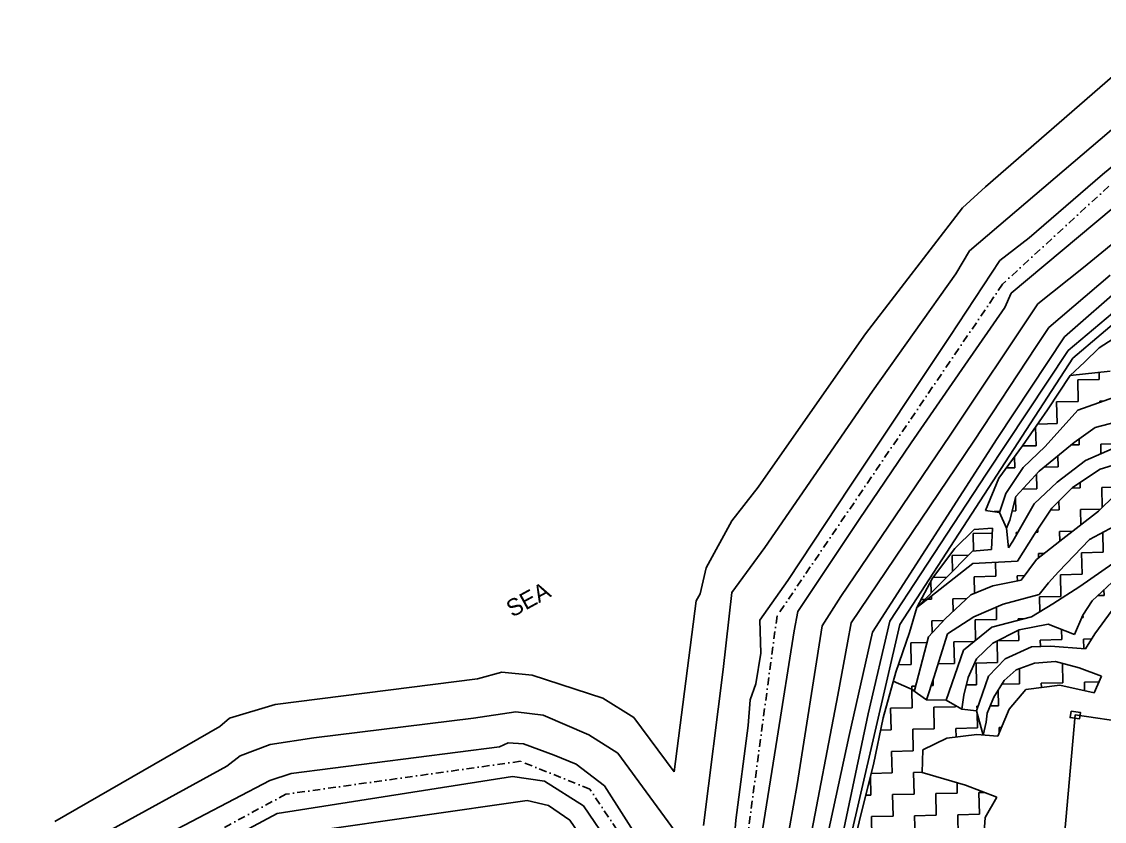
# Model space of a CAD drawing. Header units: metres. Extents: x 307416 to 309442, y 1927193 to 1928840.
# Drawn here: x 307635 to 308338, y 1928232 to 1928752 of the extents above; entities that cross this region are included whole.
import ezdxf

# ---------------------------------------------------------------- set-up
doc = ezdxf.new("R2010")
doc.units = ezdxf.units.M
doc.linetypes.add('DASHDOT', pattern=[1, 0.5, -0.25, 0, -0.25])
for name, color, linetype in [('LINE_WATER', 4, 'Continuous'), ('POLY_HATCH', 12, 'Continuous'), ('POLY_PARCEL', 6, 'Continuous'), ('POLY_WATER', 4, 'Continuous'), ('TEXT_MAPOUT', 7, 'Continuous'), ('V_BOUND_STREAM_LINE', 7, 'DASHDOT')]:
    doc.layers.add(name, color=color, linetype=linetype)

msp = doc.modelspace()

# ---------------------------------------------------------------- linework, layer by layer
msp.add_lwpolyline([(308316.64, 1928303.89), (308322.73, 1928303.01), (308322.11, 1928298.8), (308316.03, 1928299.68)], close=True)
at = {"layer": 'LINE_WATER'}
for p, q in [((308425.36, 1928751.71), (308250.72, 1928602.93)), ((308337.09, 1928652.36), (308394.73, 1928700.64)), ((308324.85, 1928592.02), (308449.06, 1928694.22)), ((308397.92, 1928675.82), (308277.67, 1928575.39)), ((308289.37, 1928611.26), (308337.09, 1928652.36)), ((308270.43, 1928596.5), (308289.37, 1928611.26)), ((308250.72, 1928602.93), (308241.87, 1928587.88)), ((308237.9, 1928547.22), (308270.43, 1928596.5)), ((308241.87, 1928587.88), (308187.56, 1928511.64)), ((308294.98, 1928568.5), (308324.85, 1928592.02)), ((308342.12, 1928586.93), (308302.2, 1928552.99)), ((308351.97, 1928581.54), (308312.37, 1928546.98)), ((308277.67, 1928575.39), (308273.74, 1928566)), ((308238.03, 1928483.15), (308294.98, 1928568.5)), ((308314.76, 1928538.05), (308351.92, 1928569.24)), ((308273.74, 1928566), (308247.68, 1928528.48)), ((308302.2, 1928552.99), (308293.91, 1928540.63)), ((308173.19, 1928450.08), (308237.9, 1928547.22)), ((308312.37, 1928546.98), (308268.55, 1928480.89)), ((308293.91, 1928540.63), (308253.44, 1928479.21)), ((308261.43, 1928457.69), (308314.76, 1928538.05)), ((308247.68, 1928528.48), (308212.84, 1928478.21)), ((308187.56, 1928511.64), (308117.65, 1928410.12)), ((308167.16, 1928378.26), (308238.03, 1928483.15)), ((308253.44, 1928479.21), (308173.88, 1928361.17)), ((308212.84, 1928478.21), (308179.03, 1928428.29)), ((308268.55, 1928480.89), (308187.67, 1928355.22)), ((308212.84, 1928478.21), (308212.84, 1928478.21)), ((308219.04, 1928393.08), (308261.43, 1928457.69)), ((308132.65, 1928388.74), (308173.19, 1928450.08)), ((308179.03, 1928428.29), (308139.09, 1928368.64)), ((308117.65, 1928410.12), (308096.18, 1928380.85)), ((308198.87, 1928362.27), (308219.04, 1928393.08)), ((308114.47, 1928362.89), (308132.65, 1928388.74)), ((308096.18, 1928380.85), (308090.56, 1928330.87)), ((308155.03, 1928359.17), (308167.16, 1928378.26)), ((308115.07, 1928341.59), (308114.47, 1928362.89)), ((308139.09, 1928368.64), (308136.66, 1928356.05)), ((308184.8, 1928302.01), (308198.87, 1928362.27)), ((308136.66, 1928356.05), (308125.66, 1928286.19)), ((308138.7, 1928256.09), (308155.03, 1928359.17)), ((308173.88, 1928361.17), (308171.37, 1928348.12)), ((308187.67, 1928355.22), (308172.42, 1928288.04)), ((308111.77, 1928321.5), (308115.07, 1928341.59)), ((308171.37, 1928348.12), (308165.04, 1928314.27)), ((308090.56, 1928330.87), (308077.8, 1928229.58)), ((308108.24, 1928311.22), (308111.77, 1928321.5)), ((308165.04, 1928314.27), (308143.04, 1928199.47)), ((308106.8, 1928294.4), (308108.24, 1928311.22)), ((307928.45, 1928299.25), (307824.63, 1928286.49)), ((307955.91, 1928303.35), (307928.45, 1928299.25)), ((307973.67, 1928301.29), (307955.91, 1928303.35)), ((308003.31, 1928288.38), (307973.67, 1928301.29)), ((308166.66, 1928215.79), (308184.8, 1928302.01)), ((308098.85, 1928233), (308106.8, 1928294.4)), ((307824.63, 1928286.49), (307796.15, 1928282.12)), ((308022.06, 1928276.52), (308003.31, 1928288.38)), ((308125.66, 1928286.19), (308113.49, 1928210.62)), ((308172.42, 1928288.04), (308152.19, 1928194.22)), ((307796.15, 1928282.12), (307776.79, 1928274.84)), ((307809.93, 1928263.42), (307945.33, 1928280.62)), ((307945.33, 1928280.62), (307950.84, 1928283.2)), ((307950.84, 1928283.2), (307960.81, 1928282.51)), ((307960.81, 1928282.51), (307980.75, 1928275.34)), ((307776.79, 1928274.84), (307768.01, 1928268.06)), ((307980.75, 1928275.34), (307994.98, 1928269.32)), ((308066.06, 1928216.53), (308022.06, 1928276.52)), ((307768.01, 1928268.06), (307682.15, 1928220.96)), ((307994.98, 1928269.32), (308013.52, 1928255.39)), ((307726.53, 1928222.31), (307795.94, 1928258.85)), ((307795.94, 1928258.85), (307809.93, 1928263.42)), ((307953.7, 1928261.46), (307800.86, 1928237.42)), ((307974.58, 1928258.44), (307953.7, 1928261.46)), ((307999.9, 1928242.34), (307974.58, 1928258.44)), ((308013.52, 1928255.39), (308065.23, 1928174.39)), ((308130.41, 1928209.93), (308138.7, 1928256.09)), ((307824.22, 1928225.76), (307963.18, 1928245.88)), ((307963.18, 1928245.88), (307977.09, 1928242.44)), ((307800.86, 1928237.42), (307720.98, 1928194.97)), ((307977.09, 1928242.44), (307990.88, 1928233.06)), ((308057.37, 1928158.11), (307999.9, 1928242.34)), ((307990.88, 1928233.06), (308010.65, 1928204.31)), ((308097.53, 1928216.83), (308098.85, 1928233))]:
    msp.add_line(p, q, dxfattribs=at)
at = {"layer": 'POLY_HATCH'}
for p, q in [((308334.85, 1928539.92), (308349.48, 1928549.05)), ((308325.49, 1928530.53), (308334.85, 1928539.92)), ((308316.11, 1928521.89), (308325.49, 1928530.53)), ((308342, 1928524.68), (308316.11, 1928521.89)), ((308301.4, 1928499.63), (308316.11, 1928521.89)), ((308321.13, 1928499.32), (308344.85, 1928507.81)), ((308285.22, 1928476.22), (308301.4, 1928499.63)), ((308299.92, 1928475.67), (308321.13, 1928499.32)), ((308362.54, 1928496.07), (308332.29, 1928488.15)), ((308332.29, 1928488.15), (308318.74, 1928478.44)), ((308269.74, 1928455.08), (308285.22, 1928476.22)), ((308285.52, 1928462.12), (308299.92, 1928475.67)), ((308318.74, 1928478.44), (308295.96, 1928459.82)), ((308343.36, 1928474.31), (308326.14, 1928466.69)), ((308274.3, 1928445.22), (308285.52, 1928462.12)), ((308326.14, 1928466.69), (308307.62, 1928452.52)), ((308317.68, 1928449.07), (308335.53, 1928461.06)), ((308335.53, 1928461.06), (308355.68, 1928467.3)), ((308261.01, 1928434.08), (308269.74, 1928455.08)), ((308295.96, 1928459.82), (308280.86, 1928443.19)), ((308307.62, 1928452.52), (308292.71, 1928438.43)), ((308304.21, 1928435.74), (308317.68, 1928449.07)), ((308270.23, 1928432.81), (308274.3, 1928445.22)), ((308280.86, 1928443.19), (308276.85, 1928427.89)), ((308334.44, 1928433.71), (308345.35, 1928444.27)), ((308261.01, 1928434.08), (308270.23, 1928432.81)), ((308274.79, 1928422.77), (308270.23, 1928432.81)), ((308292.71, 1928438.43), (308278.76, 1928414.21)), ((308292.99, 1928418.83), (308304.21, 1928435.74)), ((308309.28, 1928414.17), (308334.44, 1928433.71)), ((308276.85, 1928427.89), (308274.79, 1928422.77)), ((308360.48, 1928432.22), (308328.65, 1928415.43)), ((308241.1, 1928409.46), (308253.77, 1928421.92)), ((308253.77, 1928421.92), (308265.58, 1928422.75)), ((308264.96, 1928408.79), (308265.58, 1928422.75)), ((308275.96, 1928409.81), (308274.79, 1928422.77)), ((308281.79, 1928401.2), (308292.99, 1928418.83)), ((308278.76, 1928414.21), (308275.96, 1928409.81)), ((308294.27, 1928402.28), (308309.28, 1928414.17)), ((308328.65, 1928415.43), (308308.48, 1928394.34)), ((308216.43, 1928371.06), (308252.67, 1928407.8)), ((308226.7, 1928390.21), (308241.1, 1928409.46)), ((308252.67, 1928407.8), (308264.96, 1928408.79)), ((308252.84, 1928399.83), (308216.43, 1928371.06)), ((308281.79, 1928401.2), (308252.84, 1928399.83)), ((308284.24, 1928388.86), (308294.27, 1928402.28)), ((308322.31, 1928384.74), (308343.86, 1928399.67)), ((308308.48, 1928394.34), (308302.03, 1928387.19)), ((308216.43, 1928371.06), (308226.7, 1928390.21)), ((308251.43, 1928379.46), (308265.75, 1928385.14)), ((308265.75, 1928385.14), (308284.24, 1928388.86)), ((308302.03, 1928387.19), (308296.01, 1928379.62)), ((308304.81, 1928373.63), (308322.31, 1928384.74)), ((308343.3, 1928387.69), (308330.36, 1928375.43)), ((308234.85, 1928363.83), (308251.43, 1928379.46)), ((308296.01, 1928379.62), (308272.62, 1928373.33)), ((308211.72, 1928355.02), (308216.43, 1928371.06)), ((308272.62, 1928373.33), (308253.4, 1928365.06)), ((308290.96, 1928365.07), (308304.81, 1928373.63)), ((308330.36, 1928375.43), (308324.37, 1928366.22)), ((308332.07, 1928354.01), (308343.29, 1928369.53)), ((308223.96, 1928352.03), (308234.85, 1928363.83)), ((308253.4, 1928365.06), (308236.31, 1928353.95)), ((308265.11, 1928358.3), (308290.96, 1928365.07)), ((308324.37, 1928366.22), (308318.87, 1928353.72)), ((308246.86, 1928343.46), (308265.11, 1928358.3)), ((308282.89, 1928356.63), (308265.75, 1928348)), ((308301.8, 1928360.35), (308282.89, 1928356.63)), ((308318.87, 1928353.72), (308301.8, 1928360.35)), ((308202.72, 1928329.15), (308211.72, 1928355.02)), ((308214.83, 1928317.16), (308223.96, 1928352.03)), ((308236.31, 1928353.95), (308227.44, 1928325.69)), ((308326.1, 1928344.38), (308332.07, 1928354.01)), ((308235.6, 1928311.02), (308246.86, 1928343.46)), ((308265.75, 1928348), (308255.24, 1928337.86)), ((308273.81, 1928337.86), (308290.98, 1928345.67)), ((308290.98, 1928345.67), (308303.36, 1928345.94)), ((308303.36, 1928345.94), (308326.1, 1928344.38)), ((308255.24, 1928337.86), (308249.73, 1928325.77)), ((308262.92, 1928326.48), (308273.81, 1928337.86)), ((308292.87, 1928334.98), (308280.99, 1928330.59)), ((308306.46, 1928336.11), (308292.87, 1928334.98)), ((308321.83, 1928331.91), (308306.46, 1928336.11)), ((308194.56, 1928299.54), (308202.72, 1928329.15)), ((308280.99, 1928330.59), (308273.3, 1928323.82)), ((308336.4, 1928326.45), (308321.83, 1928331.91)), ((308214.83, 1928317.16), (308201.12, 1928323.36)), ((308227.44, 1928325.69), (308222.8, 1928311.15)), ((308249.73, 1928325.77), (308247.09, 1928314.16)), ((308255.16, 1928304.02), (308262.92, 1928326.48)), ((308273.3, 1928323.82), (308266.52, 1928312.94)), ((308309.32, 1928320.74), (308287.18, 1928317.85)), ((308331.63, 1928315.63), (308309.32, 1928320.74)), ((308331.63, 1928315.63), (308336.4, 1928326.45)), ((308213.17, 1928317.91), (308222.8, 1928311.15)), ((308247.09, 1928314.16), (308245.64, 1928305.05)), ((308287.18, 1928317.85), (308276.49, 1928305.06)), ((308222.8, 1928311.15), (308235.6, 1928311.02)), ((308235.6, 1928311.02), (308245.64, 1928305.05)), ((308266.52, 1928312.94), (308262.21, 1928302.53)), ((308188.28, 1928269.23), (308194.56, 1928299.54)), ((308245.64, 1928305.05), (308255.16, 1928304.02)), ((308255.16, 1928304.02), (308259.62, 1928288.25)), ((308262.21, 1928302.53), (308261.51, 1928296.73)), ((308276.49, 1928305.06), (308269.12, 1928287.53)), ((308261.51, 1928296.73), (308259.62, 1928288.25)), ((308235.98, 1928286.26), (308220.36, 1928278.7)), ((308255.46, 1928288.56), (308235.98, 1928286.26)), ((308269.12, 1928287.53), (308255.46, 1928288.56)), ((308220.36, 1928278.7), (308219.89, 1928263.99)), ((308180.86, 1928240.01), (308188.28, 1928269.23)), ((308219.89, 1928263.99), (308248.16, 1928255.8)), ((308248.16, 1928255.8), (308268.39, 1928247.97)), ((308268.39, 1928247.97), (308260.93, 1928234.71)), ((308174.5, 1928213.82), (308180.86, 1928240.01)), ((308260.93, 1928234.71), (308259.46, 1928216.24))]:
    msp.add_line(p, q, dxfattribs=at)
at = {"layer": 'POLY_HATCH', "linetype": 'Continuous'}
for p, q in [((308321.01, 1928518.99), (308335.04, 1928519.3)), ((308321.32, 1928504.96), (308321.01, 1928518.99)), ((308335.04, 1928519.3), (308334.94, 1928523.92)), ((308307.29, 1928504.65), (308321.32, 1928504.96)), ((308307.6, 1928490.62), (308307.29, 1928504.65)), ((308335.35, 1928505.27), (308337.92, 1928505.33)), ((308335.37, 1928504.42), (308335.35, 1928505.27)), ((308294.98, 1928490.34), (308307.6, 1928490.62)), ((308293.89, 1928476.28), (308293.62, 1928488.37)), ((308285.13, 1928476.09), (308293.89, 1928476.28)), ((308316.72, 1928476.79), (308321.94, 1928476.9)), ((308321.94, 1928476.9), (308321.86, 1928480.68)), ((308335.97, 1928477.21), (308350, 1928477.52)), ((308336.11, 1928471.1), (308335.97, 1928477.21)), ((308280.17, 1928461.94), (308280.01, 1928469.1)), ((308308.22, 1928462.56), (308308.07, 1928469.72)), ((308274.68, 1928461.82), (308280.17, 1928461.94)), ((308299.07, 1928462.36), (308308.22, 1928462.56)), ((308294.51, 1928448.22), (308294.29, 1928457.98)), ((308285.25, 1928448.02), (308294.51, 1928448.22)), ((308317.34, 1928448.73), (308322.56, 1928448.85)), ((308322.56, 1928448.85), (308322.49, 1928452.3)), ((308336.59, 1928449.16), (308350.62, 1928449.47)), ((308336.88, 1928436.08), (308336.59, 1928449.16)), ((308280.79, 1928433.89), (308280.6, 1928442.2)), ((308308.85, 1928434.51), (308308.72, 1928440.2)), ((308266.76, 1928433.57), (308270.5, 1928433.66)), ((308266.76, 1928433.29), (308266.76, 1928433.57)), ((308278.41, 1928433.83), (308280.79, 1928433.89)), ((308303.31, 1928434.38), (308308.85, 1928434.51)), ((308322.87, 1928434.82), (308335.88, 1928435.1)), ((308323.09, 1928424.9), (308322.87, 1928434.82)), ((308253.04, 1928419.24), (308265.43, 1928419.51)), ((308253.29, 1928407.85), (308253.04, 1928419.24)), ((308281.1, 1928419.86), (308282.02, 1928419.88)), ((308281.13, 1928418.33), (308281.1, 1928419.86)), ((308293.86, 1928420.14), (308295.13, 1928420.17)), ((308295.13, 1928420.17), (308295.09, 1928421.98)), ((308309.16, 1928420.48), (308317.64, 1928420.66)), ((308309.29, 1928414.18), (308309.16, 1928420.48)), ((308337.52, 1928407.07), (308337.24, 1928419.96)), ((308239.32, 1928404.9), (308250.04, 1928405.13)), ((308239.55, 1928394.5), (308239.32, 1928404.9)), ((308295.44, 1928406.14), (308299.24, 1928406.22)), ((308295.5, 1928403.26), (308295.44, 1928406.14)), ((308323.5, 1928406.76), (308337.52, 1928407.07)), ((308323.81, 1928392.73), (308323.5, 1928406.76)), ((308267.69, 1928391.49), (308267.49, 1928400.52)), ((308226.98, 1928390.59), (308235.89, 1928390.78)), ((308253.66, 1928391.18), (308267.69, 1928391.49)), ((308253.9, 1928380.44), (308253.66, 1928391.18)), ((308281.72, 1928391.8), (308286.52, 1928391.9)), ((308281.79, 1928388.36), (308281.72, 1928391.8)), ((308309.78, 1928392.42), (308323.81, 1928392.73)), ((308310.09, 1928378.39), (308309.78, 1928392.42)), ((308225.82, 1928380.58), (308225.65, 1928388.26)), ((308219.28, 1928376.38), (308221.73, 1928376.43)), ((308223.28, 1928376.47), (308225.91, 1928376.53)), ((308225.91, 1928376.53), (308225.87, 1928378.52)), ((308239.94, 1928376.84), (308248.85, 1928377.03)), ((308240.12, 1928368.8), (308239.94, 1928376.84)), ((308296.06, 1928378.08), (308310.09, 1928378.39)), ((308296.27, 1928368.35), (308296.06, 1928378.08)), ((308334.05, 1928378.92), (308338.15, 1928379.01)), ((308338.15, 1928379.01), (308338.06, 1928382.72)), ((308268.31, 1928363.43), (308268.13, 1928371.4)), ((308226.22, 1928362.5), (308233.78, 1928362.67)), ((308226.4, 1928354.66), (308226.22, 1928362.5)), ((308254.28, 1928363.12), (308268.31, 1928363.43)), ((308254.58, 1928349.74), (308254.28, 1928363.12)), ((308282.34, 1928363.74), (308286.22, 1928363.83)), ((308282.36, 1928362.82), (308282.34, 1928363.74)), ((308323.69, 1928364.65), (308324.43, 1928364.67)), ((308324.43, 1928364.67), (308324.39, 1928366.25)), ((308282.65, 1928349.71), (308282.5, 1928356.44)), ((308310.71, 1928350.33), (308310.56, 1928356.95)), ((308212.5, 1928348.16), (308223.01, 1928348.39)), ((308240.56, 1928348.78), (308253.76, 1928349.07)), ((308240.87, 1928334.75), (308240.56, 1928348.78)), ((308268.62, 1928349.4), (308282.65, 1928349.71)), ((308268.93, 1928335.37), (308268.62, 1928349.4)), ((308296.68, 1928350.02), (308310.71, 1928350.33)), ((308296.77, 1928345.8), (308296.68, 1928350.02)), ((308324.74, 1928350.64), (308330.06, 1928350.76)), ((308324.87, 1928344.47), (308324.74, 1928350.64)), ((308212.81, 1928334.13), (308212.5, 1928348.16)), ((308204.39, 1928333.94), (308212.81, 1928334.13)), ((308230.21, 1928334.51), (308240.87, 1928334.75)), ((308254.9, 1928335.06), (308268.93, 1928335.37)), ((308255.21, 1928321.03), (308254.9, 1928335.06)), ((308311.33, 1928322.27), (308311.05, 1928334.85)), ((308283.27, 1928321.65), (308283.06, 1928331.35)), ((308213.12, 1928320.1), (308215.61, 1928320.16)), ((308213.17, 1928317.91), (308213.12, 1928320.1)), ((308225.74, 1928320.38), (308227.15, 1928320.41)), ((308227.15, 1928320.41), (308227.06, 1928324.52)), ((308248.62, 1928320.89), (308255.21, 1928321.03)), ((308271.79, 1928321.4), (308283.27, 1928321.65)), ((308297.3, 1928321.96), (308311.33, 1928322.27)), ((308297.36, 1928319.18), (308297.3, 1928321.96)), ((308325.36, 1928322.58), (308334.79, 1928322.79)), ((308325.48, 1928317.04), (308325.36, 1928322.58)), ((308213.43, 1928306.07), (308213.17, 1928317.91)), ((308269.55, 1928307.31), (308269.33, 1928317.44)), ((308199.41, 1928305.76), (308213.43, 1928306.07)), ((308227.46, 1928306.38), (308241.49, 1928306.69)), ((308227.77, 1928292.35), (308227.46, 1928306.38)), ((308241.49, 1928306.69), (308241.47, 1928307.53)), ((308255.52, 1928307), (308256.2, 1928307.02)), ((308255.56, 1928305.18), (308255.52, 1928307)), ((308264.14, 1928307.19), (308269.55, 1928307.31)), ((308199.72, 1928291.73), (308199.41, 1928305.76)), ((308255.83, 1928292.97), (308255.62, 1928302.38)), ((308213.75, 1928292.04), (308227.77, 1928292.35)), ((308214.06, 1928278.01), (308213.75, 1928292.04)), ((308241.8, 1928292.66), (308255.83, 1928292.97)), ((308241.93, 1928286.96), (308241.8, 1928292.66)), ((308269.86, 1928293.28), (308271.56, 1928293.32)), ((308269.95, 1928289.49), (308269.86, 1928293.28)), ((308192.91, 1928291.58), (308199.72, 1928291.73)), ((308200.03, 1928277.7), (308214.06, 1928278.01)), ((308200.34, 1928263.67), (308200.03, 1928277.7)), ((308214.37, 1928263.98), (308219.89, 1928264.11)), ((308214.68, 1928249.95), (308214.37, 1928263.98)), ((308186.62, 1928249.33), (308186.35, 1928261.6)), ((308186.8, 1928263.37), (308200.34, 1928263.67)), ((308242.73, 1928250.58), (308242.58, 1928257.42)), ((308200.65, 1928249.64), (308214.68, 1928249.95)), ((308228.71, 1928250.26), (308242.73, 1928250.58)), ((308229.02, 1928236.24), (308228.71, 1928250.26)), ((308256.76, 1928250.89), (308260.64, 1928250.97)), ((308257.07, 1928236.86), (308256.76, 1928250.89)), ((308183.21, 1928249.26), (308186.62, 1928249.33)), ((308200.96, 1928235.62), (308200.65, 1928249.64)), ((308186.93, 1928235.3), (308200.96, 1928235.62)), ((308214.99, 1928235.93), (308229.02, 1928236.24)), ((308215.3, 1928221.9), (308214.99, 1928235.93)), ((308243.04, 1928236.55), (308257.07, 1928236.86)), ((308243.36, 1928222.52), (308243.04, 1928236.55)), ((308187.24, 1928221.28), (308186.93, 1928235.3))]:
    msp.add_line(p, q, dxfattribs=at)
at = {"layer": 'POLY_PARCEL'}
for p, q in [((308319.38, 1928301.35), (308308.52, 1928181.05)), ((308452.64, 1928281.97), (308319.38, 1928301.35))]:
    msp.add_line(p, q, dxfattribs=at)
at = {"layer": 'POLY_WATER'}
for p, q in [((308261.13, 1928644.38), (308348.65, 1928720.49)), ((308246.07, 1928630.71), (308261.13, 1928644.38)), ((308455.82, 1928650.22), (308317.85, 1928533.12)), ((308183.09, 1928548.83), (308246.07, 1928630.71)), ((308134.91, 1928480.33), (308183.09, 1928548.83)), ((308317.85, 1928533.12), (308205.39, 1928360.1)), ((308113.33, 1928449.29), (308134.91, 1928480.33)), ((308096.14, 1928427.54), (308113.33, 1928449.29)), ((308079.44, 1928396.89), (308096.14, 1928427.54)), ((308075.65, 1928380.02), (308079.44, 1928396.89)), ((308073.02, 1928375.52), (308075.65, 1928380.02)), ((308058.83, 1928264.4), (308073.02, 1928375.52)), ((308205.39, 1928360.1), (308165.48, 1928187.58)), ((307930.92, 1928324.89), (307946.77, 1928329.11)), ((307946.77, 1928329.11), (307966.5, 1928327.11)), ((307966.5, 1928327.11), (308012.5, 1928312.34)), ((307799.42, 1928308.2), (307930.92, 1928324.89)), ((307769.88, 1928299.37), (307799.42, 1928308.2)), ((308012.5, 1928312.34), (308032.46, 1928299.73)), ((307763.54, 1928293.92), (307769.88, 1928299.37)), ((308032.46, 1928299.73), (308058.83, 1928264.4)), ((307656.31, 1928232.15), (307763.54, 1928293.92))]:
    msp.add_line(p, q, dxfattribs=at)
at = {"layer": 'V_BOUND_STREAM_LINE', "ltscale": 10}
for p, q in [((308378.38, 1928679), (308272.16, 1928581.22)), ((308272.16, 1928581.22), (308125.59, 1928365.67)), ((308125.59, 1928365.67), (308105.25, 1928213.82)), ((307958.81, 1928271.24), (307806.47, 1928249.87)), ((308003.9, 1928253.25), (307958.81, 1928271.24)), ((307806.47, 1928249.87), (307634.71, 1928157.3)), ((308066.71, 1928159.46), (308003.9, 1928253.25))]:
    msp.add_line(p, q, dxfattribs=at)

# ---------------------------------------------------------------- texts
at = {"layer": 'TEXT_MAPOUT'}
msp.add_text('SEA', height=11.049, rotation=28.61653, dxfattribs=at).set_placement((307953.53, 1928364.48))

doc.saveas('drawing.dxf')
